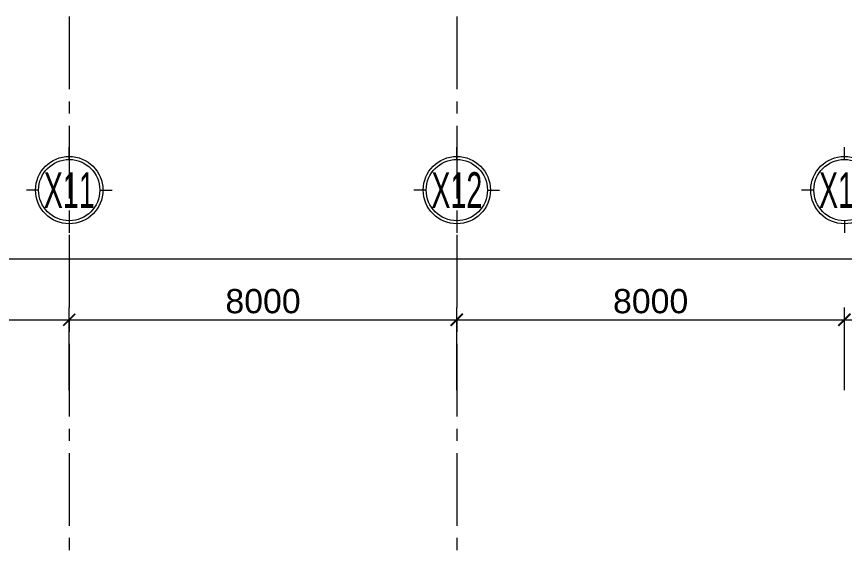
# Model space of a CAD drawing. Header units: millimetres. Extents: x 18326 to 214271, y -298828 to -198730.
# Drawn here: x 90260 to 107347, y -209739 to -198730 of the extents above; entities that cross this region are included whole.
import ezdxf
from ezdxf.enums import TextEntityAlignment as Align

# ---------------------------------------------------------------- set-up
doc = ezdxf.new("R2010")
doc.units = ezdxf.units.MM
doc.header["$LTSCALE"] = 20
doc.header["$MEASUREMENT"] = 0
doc.linetypes.add('xref LC GK$0$CENTER2', pattern=[1.125, 0.75, -0.125, 0.125, -0.125])
doc.layers.get('0').update_dxf_attribs({"lineweight": 0})
doc.layers.get('Defpoints').update_dxf_attribs({"color": 1, "lineweight": 25})
for name, color, linetype, lineweight in [('KV-Cay xanh', 78, 'Continuous', 5), ('KV-Dim', 14, 'Continuous', 9), ('KV-Ky hieu', 30, 'Continuous', 0), ('KV-Net thay 1', 9, 'Continuous', 20), ('KV-Net thay 2', 8, 'Continuous', 13), ('KV-Text', 7, 'Continuous', 25), ('xref LC GK$0$KV-Net truc', 251, 'xref LC GK$0$CENTER2', 9)]:
    doc.layers.add(name, color=color, linetype=linetype, lineweight=lineweight)
doc.styles.add('CHUTO', font='VnAvantH.TTF', dxfattribs={"width": 0.7})
doc.styles.add('KD-Style', font='arial.ttf')
doc.dimstyles.new('D-Layout', dxfattribs={"dimscale": 0, "dimtxt": 2, "dimasz": 1, "dimexe": 1, "dimexo": 0, "dimgap": 0.5, "dimtad": 1, "dimdec": 0, "dimzin": 0, "dimdsep": 46, "dimtxsty": 'KD-Style', "dimblk": 'ARCHTICK', "dimcen": 0.09, "dimdle": 1, "dimclrd": 256, "dimclre": 256, "dimclrt": 2, "dimadec": 0, "dimazin": 0, "dimtfac": 1, "dimtdec": 0, "dimtix": 1, "dimtmove": 2, "dimatfit": 3, "dimldrblk": 'MUITEN', "dimfxl": 1, "dimtolj": 1, "dimtzin": 0, "dimarcsym": 0})

# ---------------------------------------------------------------- blocks, each defined once
blk = doc.blocks.new('A$C06776D30')
at = {"layer": 'KV-Ky hieu', "color": 8}
for p, q in [((504.3, 864.5), (504.3, 1008.6)), ((144.1, 504.3), (0, 504.3)), ((864.5, 504.3), (1008.6, 504.3)), ((504.3, 144.1), (504.3, 0))]:
    blk.add_line(p, q, dxfattribs=at)
for radius in [396.2, 360.2]:
    blk.add_circle((504.3, 504.3), radius, dxfattribs=at)
at = {"layer": 'KV-Text', "color": 8, "style": 'CHUTO', "width": 0.6}
blk.add_attdef('GIRD', text='', height=420, dxfattribs=at).set_placement((504.3, 504.3), align=Align.MIDDLE_CENTER)
blk = doc.blocks.new('TT')
at = {"layer": 'KV-Net thay 1', "color": 8}
ref = blk.add_blockref('A$C06776D30', (221.789, 150.717), dxfattribs=dict(at, xscale=0.007011206080914858, yscale=0.007011206080914858, zscale=0.007011206080914858))
ref.add_attrib('GIRD', 'X11', dxfattribs={"layer": 'KV-Text', "height": 2.9447, "style": 'CHUTO', "width": 0.6}).set_placement((225.325, 154.253), align=Align.MIDDLE_CENTER)
ref = blk.add_blockref('A$C06776D30', (253.789, 150.717), dxfattribs=dict(at, xscale=0.007011206080914858, yscale=0.007011206080914858, zscale=0.007011206080914858))
ref.add_attrib('GIRD', 'X12', dxfattribs={"layer": 'KV-Text', "height": 2.9447, "style": 'CHUTO', "width": 0.6}).set_placement((257.325, 154.253), align=Align.MIDDLE_CENTER)
ref = blk.add_blockref('A$C06776D30', (285.789, 150.717), dxfattribs=dict(at, xscale=0.007011206080914858, yscale=0.007011206080914858, zscale=0.007011206080914858))
ref.add_attrib('GIRD', 'X13', dxfattribs={"layer": 'KV-Text', "height": 2.9447, "style": 'CHUTO', "width": 0.6}).set_placement((289.325, 154.253), align=Align.MIDDLE_CENTER)
blk = doc.blocks.new('_ARCHTICK')
at = {"color": 8, "const_width": 0.15}
blk.add_lwpolyline([(-0.5, -0.5), (0.5, 0.5)], dxfattribs=at)
blk = doc.blocks.new('*D61')
at = {"layer": 'Defpoints', "color": 8, "transparency": 16777216}
for p in [(1069.688, 395.952), (1037.688, 390.147), (1069.688, 390.147)]:
    blk.add_point(p, dxfattribs=at)
at = {"layer": 'KV-Dim', "color": 8, "lineweight": -2, "transparency": 16777216}
for p, q in [((1037.688, 390.147), (1037.688, 396.952)), ((1069.688, 390.147), (1069.688, 396.952)), ((1036.688, 395.952), (1070.688, 395.952))]:
    blk.add_line(p, q, dxfattribs=at)
at = {"layer": 'KV-Dim', "color": 8, "lineweight": -2, "transparency": 16777216, "rotation": 180}
blk.add_blockref('_ARCHTICK', (1037.688, 395.952), dxfattribs=at)
at = {"layer": 'KV-Dim', "color": 8, "lineweight": -2, "transparency": 16777216}
blk.add_blockref('_ARCHTICK', (1069.688, 395.952), dxfattribs=at)
at = {"layer": 'KV-Dim', "color": 8, "transparency": 16777216, "insert": (1053.688, 397.473), "char_height": 2, "attachment_point": 5, "style": 'KD-Style'}
blk.add_mtext('\\A1;8000', dxfattribs=at)
blk = doc.blocks.new('MUITEN')
at = {"color": 8, "const_width": 0.4}
blk.add_lwpolyline([(-1, 1.732), (0, 0), (-1, -1.732)], dxfattribs=at)
blk = doc.blocks.new('*D62')
at = {"layer": 'Defpoints', "color": 8, "transparency": 16777216}
for p in [(1101.688, 395.952), (1069.688, 390.147), (1101.688, 390.147)]:
    blk.add_point(p, dxfattribs=at)
at = {"layer": 'KV-Dim', "color": 8, "lineweight": -2, "transparency": 16777216}
for p, q in [((1069.688, 390.147), (1069.688, 396.952)), ((1101.688, 390.147), (1101.688, 396.952)), ((1068.688, 395.952), (1102.688, 395.952))]:
    blk.add_line(p, q, dxfattribs=at)
at = {"layer": 'KV-Dim', "color": 8, "lineweight": -2, "transparency": 16777216, "rotation": 180}
blk.add_blockref('_ARCHTICK', (1069.688, 395.952), dxfattribs=at)
at = {"layer": 'KV-Dim', "color": 8, "lineweight": -2, "transparency": 16777216}
blk.add_blockref('_ARCHTICK', (1101.688, 395.952), dxfattribs=at)
at = {"layer": 'KV-Dim', "color": 8, "transparency": 16777216, "insert": (1085.688, 397.473), "char_height": 2, "attachment_point": 5, "style": 'KD-Style'}
blk.add_mtext('\\A1;8000', dxfattribs=at)
blk = doc.blocks.new('*D63')
at = {"layer": 'Defpoints', "color": 8, "transparency": 16777216}
for p in [(1133.688, 395.952), (1101.688, 390.147), (1133.688, 390.147)]:
    blk.add_point(p, dxfattribs=at)
at = {"layer": 'KV-Dim', "color": 8, "lineweight": -2, "transparency": 16777216}
for p, q in [((1101.688, 390.147), (1101.688, 396.952)), ((1133.688, 390.147), (1133.688, 396.952)), ((1100.688, 395.952), (1134.688, 395.952))]:
    blk.add_line(p, q, dxfattribs=at)
at = {"layer": 'KV-Dim', "color": 8, "lineweight": -2, "transparency": 16777216, "rotation": 180}
blk.add_blockref('_ARCHTICK', (1101.688, 395.952), dxfattribs=at)
at = {"layer": 'KV-Dim', "color": 8, "lineweight": -2, "transparency": 16777216}
blk.add_blockref('_ARCHTICK', (1133.688, 395.952), dxfattribs=at)
at = {"layer": 'KV-Dim', "color": 8, "transparency": 16777216, "insert": (1117.688, 397.473), "char_height": 2, "attachment_point": 5, "style": 'KD-Style'}
blk.add_mtext('\\A1;8000', dxfattribs=at)
blk = doc.blocks.new('*D64')
at = {"layer": 'Defpoints', "color": 8, "transparency": 16777216}
for p in [(1165.688, 395.952), (1133.688, 390.147), (1165.688, 390.147)]:
    blk.add_point(p, dxfattribs=at)
at = {"layer": 'KV-Dim', "color": 8, "lineweight": -2, "transparency": 16777216}
for p, q in [((1133.688, 390.147), (1133.688, 396.952)), ((1165.688, 390.147), (1165.688, 396.952)), ((1132.688, 395.952), (1166.688, 395.952))]:
    blk.add_line(p, q, dxfattribs=at)
at = {"layer": 'KV-Dim', "color": 8, "lineweight": -2, "transparency": 16777216, "rotation": 180}
blk.add_blockref('_ARCHTICK', (1133.688, 395.952), dxfattribs=at)
at = {"layer": 'KV-Dim', "color": 8, "lineweight": -2, "transparency": 16777216}
blk.add_blockref('_ARCHTICK', (1165.688, 395.952), dxfattribs=at)
at = {"layer": 'KV-Dim', "color": 8, "transparency": 16777216, "insert": (1149.688, 397.473), "char_height": 2, "attachment_point": 5, "style": 'KD-Style'}
blk.add_mtext('\\A1;8000', dxfattribs=at)
blk = doc.blocks.new('*D71')
at = {"layer": 'Defpoints', "color": 8, "transparency": 16777216}
for p in [(909.688, 400.952), (909.688, 390.147), (1165.688, 390.147)]:
    blk.add_point(p, dxfattribs=at)
at = {"layer": 'KV-Dim', "color": 8, "lineweight": -2, "transparency": 16777216}
for p, q in [((909.688, 390.147), (909.688, 401.952)), ((1165.688, 390.147), (1165.688, 401.952)), ((1166.688, 400.952), (908.688, 400.952))]:
    blk.add_line(p, q, dxfattribs=at)
at = {"layer": 'KV-Dim', "color": 8, "lineweight": -2, "transparency": 16777216, "rotation": 180}
blk.add_blockref('_ARCHTICK', (909.688, 400.952), dxfattribs=at)
at = {"layer": 'KV-Dim', "color": 8, "lineweight": -2, "transparency": 16777216}
blk.add_blockref('_ARCHTICK', (1165.688, 400.952), dxfattribs=at)
at = {"layer": 'KV-Dim', "color": 8, "transparency": 16777216, "insert": (1037.688, 402.473), "char_height": 2, "attachment_point": 5, "style": 'KD-Style'}
blk.add_mtext('\\A1;64000', dxfattribs=at)
blk = doc.blocks.new('xref LC GK$0$LC')
at = {"layer": 'xref LC GK$0$KV-Net truc', "color": 8, "ltscale": 100}
for points in [[(61000, 10100), (61000, -85479)], [(69000, 10100), (69000, -85479)]]:
    blk.add_lwpolyline(points, dxfattribs=at)
blk = doc.blocks.new('dim mb')
at = {"layer": 'KV-Dim', "color": 8}
for base, p1, p2, picture, middle in [((83.8, 29.5931), (339.8, 18.7879), (83.8, 18.7879), '*D71', (211.8, 31.1142)), ((243.8, 24.5931), (211.8, 18.7879), (243.8, 18.7879), '*D61', (227.8, 26.1142)), ((275.8, 24.5931), (243.8, 18.7879), (275.8, 18.7879), '*D62', (259.8, 26.1142)), ((307.8, 24.5931), (275.8, 18.7879), (307.8, 18.7879), '*D63', (291.8, 26.1142)), ((339.8, 24.5931), (307.8, 18.7879), (339.8, 18.7879), '*D64', (323.8, 26.1142))]:
    dim = blk.add_linear_dim(base=base, p1=p1, p2=p2, dimstyle='D-Layout', override={"dimscale": 1, "dimlfac": 250}, dxfattribs=at)
    dim.commit()
    dim.dimension.update_dxf_attribs({"geometry": picture, "text_midpoint": middle, "insert": (-825.8876, -371.3589)})
blk = doc.blocks.new('t3')
at = {"layer": 'KV-Dim', "color": 8}
blk.add_blockref('dim mb', (-49.6, 284.2), dxfattribs=at)
at = {"layer": 'KV-Net thay 2', "color": 8}
blk.add_blockref('TT', (-31.125, 165.234), dxfattribs=at)

msp = doc.modelspace()

# ---------------------------------------------------------------- block references
at = {"layer": 'KV-Cay xanh', "color": 8, "xscale": 250, "yscale": 250, "zscale": 250}
msp.add_blockref('t3', (42797, -282180), dxfattribs=at)
at = {"layer": 'xref LC GK$0$KV-Net truc', "color": 8}
msp.add_blockref('xref LC GK$0$LC', (30347, -208830), dxfattribs=at)

doc.saveas('drawing.dxf')
